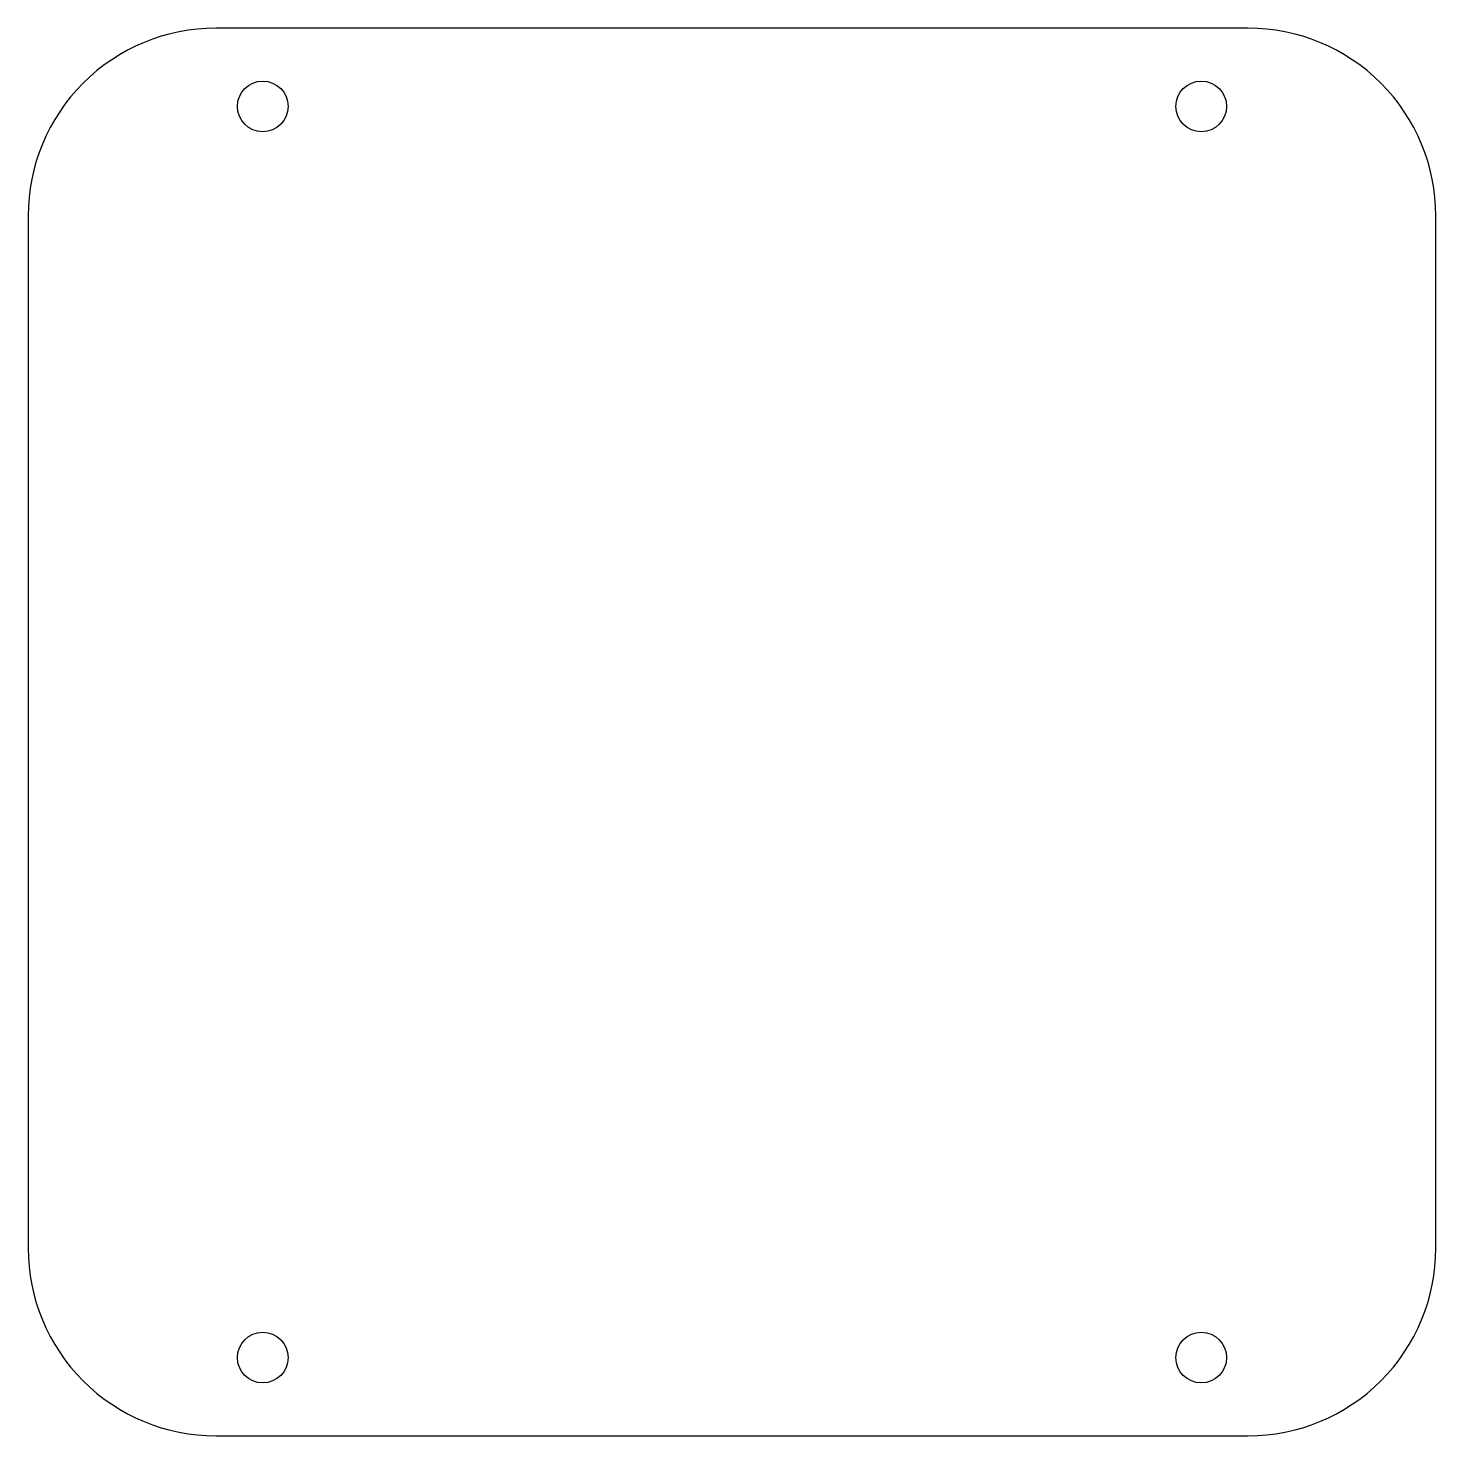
# Model space of a CAD drawing. Extents: x 0 to 225, y 0 to 225.
import ezdxf

# ---------------------------------------------------------------- set-up
doc = ezdxf.new("R2010")
doc.units = 0
doc.layers.get('0').update_dxf_attribs({"linetype": 'CONTINUOUS'})

msp = doc.modelspace()

# ---------------------------------------------------------------- linework, layer by layer
msp.add_lwpolyline([(225, 195, 0.414214), (195, 225), (30, 225, 0.414214), (0, 195), (0, 30, 0.414214), (30, 0), (195, 0, 0.414214), (225, 30)], format="xyb", close=True)
for centre in [(37.5, 212.5), (187.5, 212.5), (37.5, 12.5), (187.5, 12.5)]:
    msp.add_circle(centre, 4.05)

doc.saveas('drawing.dxf')
